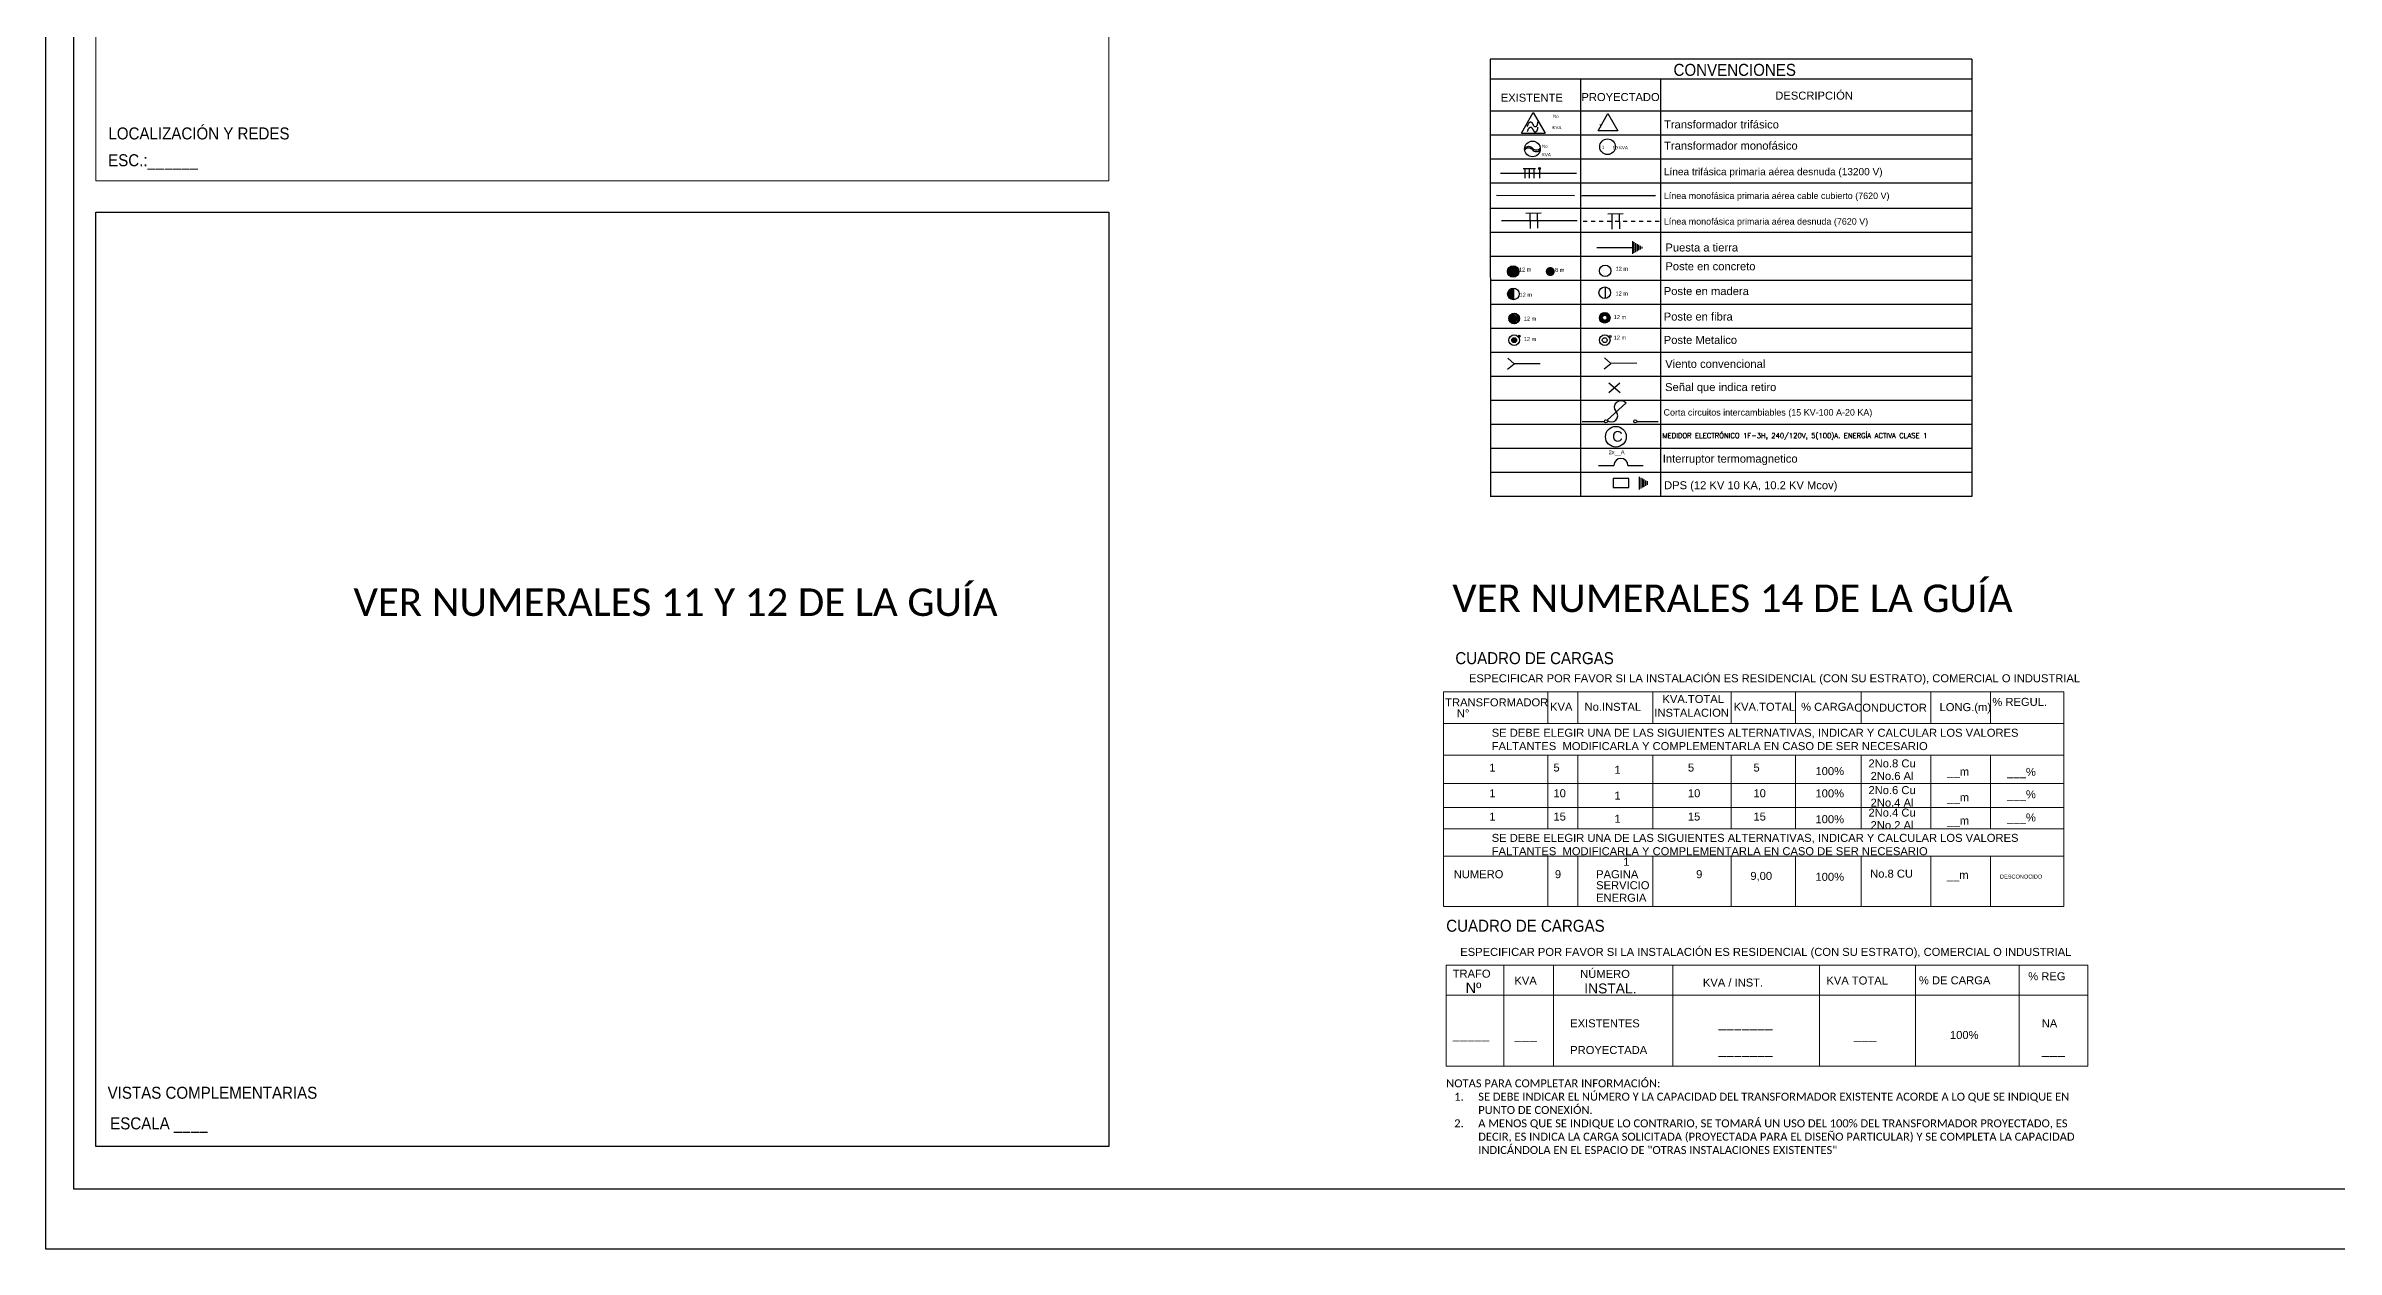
# Model space of a CAD drawing. Header units: metres. Extents: x 227 to 376, y 149 to 264.
# Drawn here: x 287.2 to 344.4, y 149.5 to 179.6 of the extents above; entities that cross this region are included whole.
import ezdxf
from ezdxf.enums import TextEntityAlignment as Align

# ---------------------------------------------------------------- set-up
doc = ezdxf.new("R2010")
doc.units = ezdxf.units.M
for name, pattern in [('ACAD_ISO12W100', [21, 12, -3, 0, -3, 0, -3]), ('DASHEDX2', [1.5, 1, -0.5]), ('HIDDEN2', [0.1875, 0.125, -0.0625])]:
    doc.linetypes.add(name, pattern=pattern)
for name, color, linetype, lineweight in [('Cuadro de Carga', 7, 'Continuous', 25), ('Cuadro de conveciones', 7, 'Continuous', 25), ('Electricos', 6, 'Continuous', 25), ('Esquemas', 7, 'Continuous', 25), ('Redes', 3, 'Continuous', 25), ('Rotulo', 7, 'Continuous', 30), ('textos', 7, 'Continuous', 13)]:
    doc.layers.add(name, color=color, linetype=linetype, lineweight=lineweight)
doc.layers.add('Medidor', color=210, linetype='Continuous')
doc.styles.add('0.08', font='', dxfattribs={"height": 0.08})
doc.styles.add('0.1', font='', dxfattribs={"height": 0.1})
doc.styles.add('0.2', font='', dxfattribs={"height": 0.2})
doc.styles.add('0.3', font='', dxfattribs={"height": 0.3})
doc.styles.add('ROMANS', font='romans.shx')
doc.styles.get("Standard").update_dxf_attribs({"font": '', "height": 0.1})
doc.styles.add('Textos Titulos', font='', dxfattribs={"height": 0.2})
doc.styles.get('0.08').set_extended_font_data('@Arial Unicode MS')
doc.styles.get('0.1').set_extended_font_data('@Arial Unicode MS')
doc.styles.get('0.2').set_extended_font_data('@Arial Unicode MS')
doc.styles.get('0.3').set_extended_font_data('@Arial Unicode MS')
doc.styles.get('Standard').set_extended_font_data('@Arial Unicode MS')
doc.styles.get('Textos Titulos').set_extended_font_data('@Arial Unicode MS')
doc.linetypes.add('LINPCUBPROY', pattern='A,3.8,[130,ltypeshp.shx,S=3,R=0,X=0,Y=0],4,-3,0,-3,0,-3', length=16.8)

# ---------------------------------------------------------------- blocks, each defined once
blk = doc.blocks.new('A$C714541EE')
at = {"layer": 'Electricos'}
for p, q in [((0, 0), (1.63, 2.83)), ((1.63, 2.83), (3.27, 0)), ((0, 0), (3.27, 0))]:
    blk.add_line(p, q, dxfattribs=at)

msp = doc.modelspace()

# ---------------------------------------------------------------- hatches: boundary and pattern name
at = {"layer": 'Electricos', "ltscale": 0.25}
msp.add_hatch(color=256, dxfattribs=at).paths.add_polyline_path([(324.492, 176.496, 1), (324.54, 176.496, 1)])
at = {"layer": 'Electricos'}
for points in [[(323.715, 173.923, 1), (324.003, 173.923, 1.000002)], [(324.865, 174.002, 1), (324.705, 173.842, 1.000002)], [(323.863, 173.506, 0.414214), (323.719, 173.362, 0.414214), (323.863, 173.218)]]:
    msp.add_hatch(color=256, dxfattribs=at).paths.add_polyline_path(points)
at = {"layer": 'Electricos', "linetype": 'ByBlock', "lineweight": -2}
h = msp.add_hatch(color=256, dxfattribs=at)
h.dxf.hatch_style = 1
h.paths.add_polyline_path([(323.945, 172.748, 1), (323.823, 172.748, 1)])
at = {"layer": 'Electricos'}
h = msp.add_hatch(color=256, dxfattribs=at)
h.dxf.hatch_style = 1
h.paths.add_polyline_path([(324.036, 172.306, 1), (323.981, 172.306, 0.14098), (323.985, 172.292, -0.011883), (323.989, 172.287, 0.666828)])
at = {"layer": 'Electricos', "linetype": 'ByBlock', "lineweight": -2}
h = msp.add_hatch(color=256, dxfattribs=at)
h.dxf.hatch_style = 1
h.paths.add_polyline_path([(323.945, 172.206, 1), (323.823, 172.206, 1)])

# ---------------------------------------------------------------- linework, layer by layer
at = {"layer": 'Cuadro de Carga', "lineweight": 0}
for p, q in [((324.725, 163.412), (324.725, 162.627)), ((325.472, 163.412), (325.472, 162.627)), ((327.35, 163.412), (327.35, 162.627)), ((329.306, 163.412), (329.306, 162.627)), ((330.911, 163.412), (330.911, 162.627)), ((332.557, 163.412), (332.557, 162.627)), ((334.299, 163.412), (334.299, 162.627)), ((335.791, 163.412), (335.791, 162.627)), ((322.12, 162.627), (337.62, 162.627)), ((322.12, 161.829), (337.62, 161.829)), ((324.725, 161.829), (324.725, 159.986)), ((325.472, 161.829), (325.472, 159.986)), ((327.35, 161.829), (327.35, 159.986)), ((329.306, 161.829), (329.306, 159.986)), ((330.911, 161.829), (330.911, 159.986)), ((332.557, 161.829), (332.557, 159.986)), ((334.299, 161.829), (334.299, 159.986)), ((335.791, 161.829), (335.791, 159.986)), ((322.12, 161.126), (337.62, 161.126)), ((322.12, 160.527), (337.62, 160.527)), ((322.12, 159.986), (337.62, 159.986)), ((322.12, 159.303), (337.62, 159.303)), ((324.725, 159.303), (324.725, 158.046)), ((325.472, 159.303), (325.472, 158.046)), ((327.35, 159.303), (327.35, 158.046)), ((329.306, 159.303), (329.306, 158.046)), ((330.911, 159.303), (330.911, 158.046)), ((332.557, 159.303), (332.557, 158.046)), ((334.299, 159.303), (334.299, 158.046)), ((335.791, 159.303), (335.791, 158.046)), ((322.185, 156.585), (338.218, 156.585)), ((322.185, 156.585), (322.185, 154.058)), ((323.628, 156.585), (323.628, 154.058)), ((324.868, 156.585), (324.868, 154.058)), ((327.849, 156.585), (327.849, 154.058)), ((331.514, 156.585), (331.514, 154.058)), ((333.916, 156.585), (333.916, 154.058)), ((336.506, 156.585), (336.506, 154.058)), ((338.218, 156.585), (338.218, 154.058)), ((322.185, 155.835), (338.218, 155.835)), ((322.185, 154.058), (338.218, 154.058))]:
    msp.add_line(p, q, dxfattribs=at)
msp.add_lwpolyline([(337.62, 158.046), (337.62, 163.412), (322.12, 163.412), (322.12, 158.046)], close=True, dxfattribs=at)
at = {"layer": 'Cuadro de conveciones'}
for p, q in [((335.325, 179.23), (323.287, 179.23)), ((335.325, 178.73), (323.287, 178.73)), ((335.325, 177.93), (323.287, 177.93)), ((335.325, 177.33), (323.287, 177.33)), ((335.325, 176.73), (323.287, 176.73)), ((335.325, 176.13), (323.287, 176.13)), ((335.325, 175.501), (323.287, 175.501)), ((335.325, 174.901), (323.287, 174.901)), ((335.325, 174.301), (323.287, 174.301)), ((335.325, 173.701), (323.287, 173.701)), ((335.325, 173.101), (323.287, 173.101)), ((335.325, 172.501), (323.287, 172.501)), ((335.325, 171.901), (323.287, 171.901)), ((335.325, 171.301), (323.287, 171.301)), ((335.324, 170.701), (323.286, 170.701)), ((335.325, 170.701), (323.287, 170.701)), ((335.324, 170.101), (323.286, 170.101)), ((335.325, 170.101), (323.287, 170.101)), ((335.324, 169.501), (323.286, 169.501)), ((335.324, 168.901), (323.286, 168.901)), ((335.324, 168.301), (323.286, 168.301))]:
    msp.add_line(p, q, dxfattribs=at)
for points in [[(323.287, 179.23), (323.289, 168.301)], [(335.325, 179.23), (335.324, 168.301)], [(325.542, 178.73), (325.542, 168.301)], [(327.544, 178.73), (327.544, 168.301)]]:
    msp.add_lwpolyline(points, dxfattribs=at)
at = {"layer": 'Electricos', "linetype": 'LINPCUBPROY', "lineweight": -2, "ltscale": 0.1}
for p, q in [((325.577, 175.819), (327.413, 175.823)), ((327.413, 175.823), (325.577, 175.819))]:
    msp.add_line(p, q, dxfattribs=at)
at = {"layer": 'Electricos', "linetype": 'ByBlock'}
for p, q in [((323.889, 172.881, -0.733), (324.016, 172.75, -0.733)), ((326.09, 172.887), (326.148, 172.828)), ((326.116, 172.896), (326.276, 172.736)), ((326.153, 172.9), (326.28, 172.769)), ((326.185, 172.894), (326.274, 172.805)), ((323.751, 172.755, -0.733), (323.872, 172.616, -0.733)), ((323.755, 172.714, -0.733), (323.82, 172.631, -0.733)), ((323.759, 172.793, -0.733), (323.909, 172.618, -0.733)), ((323.77, 172.817, -0.733), (323.823, 172.757, -0.733)), ((323.785, 172.836, -0.733), (323.833, 172.782, -0.733)), ((323.803, 172.853, -0.733), (323.853, 172.801, -0.733)), ((323.826, 172.868, -0.733), (323.884, 172.809, -0.733)), ((323.853, 172.877, -0.733), (324.013, 172.716, -0.733)), ((323.886, 172.687, -0.733), (323.939, 172.627, -0.733)), ((323.912, 172.694, -0.733), (323.961, 172.64, -0.733)), ((323.922, 172.875, -0.733), (324.011, 172.786, -0.733)), ((323.935, 172.715, -0.733), (323.986, 172.663, -0.733)), ((323.945, 172.747, -0.733), (324.002, 172.688, -0.733)), ((326.014, 172.774), (326.135, 172.635)), ((326.019, 172.733), (326.083, 172.65)), ((326.022, 172.812), (326.172, 172.637)), ((326.033, 172.836), (326.087, 172.776)), ((326.048, 172.855), (326.097, 172.801)), ((326.066, 172.872), (326.117, 172.82)), ((326.149, 172.706), (326.203, 172.646)), ((326.176, 172.713), (326.224, 172.659)), ((326.199, 172.734), (326.249, 172.682)), ((326.208, 172.766), (326.266, 172.707))]:
    msp.add_line(p, q, dxfattribs=at)
at = {"layer": 'Electricos'}
for p, q in [((326.252, 170.895), (326.528, 171.142)), ((326.252, 171.141), (326.529, 170.896))]:
    msp.add_line(p, q, dxfattribs=at)
for points in [[(324.212, 177.551), (324.221, 177.575), (324.23, 177.595), (324.237, 177.611), (324.243, 177.623), (324.249, 177.633), (324.254, 177.64), (324.259, 177.645), (324.264, 177.65), (324.268, 177.653), (324.272, 177.656), (324.275, 177.659), (324.279, 177.661), (324.282, 177.662), (324.286, 177.663), (324.289, 177.664), (324.293, 177.664), (324.296, 177.664), (324.299, 177.663), (324.303, 177.662), (324.306, 177.661), (324.31, 177.659), (324.313, 177.657), (324.316, 177.655), (324.32, 177.652), (324.323, 177.649), (324.326, 177.645), (324.329, 177.641), (324.332, 177.637), (324.335, 177.633), (324.337, 177.628), (324.34, 177.624), (324.343, 177.619), (324.345, 177.614), (324.347, 177.609), (324.35, 177.604), (324.352, 177.6), (324.354, 177.595), (324.357, 177.59), (324.359, 177.585), (324.362, 177.581), (324.365, 177.577), (324.368, 177.572), (324.371, 177.568), (324.374, 177.565), (324.377, 177.561), (324.38, 177.558), (324.384, 177.555), (324.387, 177.553), (324.391, 177.551), (324.395, 177.55), (324.398, 177.548), (324.402, 177.548), (324.406, 177.547), (324.41, 177.547), (324.414, 177.548), (324.418, 177.548), (324.422, 177.549), (324.426, 177.55), (324.43, 177.552), (324.434, 177.553), (324.438, 177.556), (324.442, 177.558), (324.446, 177.561), (324.449, 177.564), (324.453, 177.568), (324.456, 177.572), (324.459, 177.577), (324.461, 177.582), (324.463, 177.587), (324.465, 177.592), (324.467, 177.598), (324.468, 177.604), (324.47, 177.61), (324.47, 177.616), (324.471, 177.622), (324.472, 177.629), (324.472, 177.637), (324.473, 177.644), (324.474, 177.653), (324.475, 177.662)], [(324.212, 177.42), (324.221, 177.444), (324.23, 177.464), (324.237, 177.48), (324.243, 177.492), (324.249, 177.502), (324.254, 177.509), (324.259, 177.514), (324.264, 177.519), (324.268, 177.522), (324.272, 177.525), (324.275, 177.528), (324.279, 177.53), (324.282, 177.531), (324.286, 177.532), (324.289, 177.533), (324.293, 177.533), (324.296, 177.533), (324.299, 177.532), (324.303, 177.531), (324.306, 177.53), (324.31, 177.528), (324.313, 177.526), (324.316, 177.524), (324.32, 177.521), (324.323, 177.518), (324.326, 177.514), (324.329, 177.51), (324.332, 177.506), (324.335, 177.502), (324.337, 177.497), (324.34, 177.493), (324.343, 177.488), (324.345, 177.483), (324.347, 177.478), (324.35, 177.473), (324.352, 177.469), (324.354, 177.464), (324.357, 177.459), (324.359, 177.454), (324.362, 177.45), (324.365, 177.446), (324.368, 177.441), (324.371, 177.437), (324.374, 177.434), (324.377, 177.43), (324.38, 177.427), (324.384, 177.424), (324.387, 177.422), (324.391, 177.42), (324.395, 177.419), (324.398, 177.417), (324.402, 177.417), (324.406, 177.416), (324.41, 177.416), (324.414, 177.417), (324.418, 177.417), (324.422, 177.418), (324.426, 177.419), (324.43, 177.421), (324.434, 177.422), (324.438, 177.425), (324.442, 177.427), (324.446, 177.43), (324.449, 177.433), (324.453, 177.437), (324.456, 177.441), (324.459, 177.446), (324.461, 177.451), (324.463, 177.456), (324.465, 177.461), (324.467, 177.467), (324.468, 177.473), (324.47, 177.479), (324.47, 177.485), (324.471, 177.491), (324.472, 177.498), (324.472, 177.506), (324.473, 177.513), (324.474, 177.522), (324.475, 177.531)], [(326.845, 174.364), (326.845, 174.678)], [(326.884, 174.387), (326.884, 174.655)], [(326.924, 174.409), (326.924, 174.633)], [(326.963, 174.432), (326.963, 174.61)], [(325.948, 174.521), (326.566, 174.521), (326.845, 174.521)], [(327.002, 174.455), (327.002, 174.587)], [(327.041, 174.477), (327.041, 174.565)], [(327.081, 174.5), (327.081, 174.542)], [(326.155, 173.536), (326.155, 173.248)], [(326.68, 170.64), (326.207, 170.204)], [(325.584, 170.177), (326.139, 170.177)], [(326.95, 170.177), (327.481, 170.177)], [(327.017, 168.476), (327.017, 168.792)], [(327.057, 168.499), (327.057, 168.769)], [(327.096, 168.521), (327.096, 168.746)], [(327.136, 168.544), (327.136, 168.723)], [(327.175, 168.567), (327.175, 168.7)], [(327.215, 168.59), (327.215, 168.678)]]:
    msp.add_lwpolyline(points, dxfattribs=at)
for points in [[(325.981, 177.443), (326.228, 177.871), (326.475, 177.443)], [(326.746, 168.52), (326.746, 168.747), (326.357, 168.747), (326.357, 168.52)]]:
    msp.add_lwpolyline(points, close=True, dxfattribs=at)
for points, format in [([(324.146, 177.009, -0.476465), (324.341, 177.007, 0.462338), (324.537, 177.006)], "xyb"), ([(324.146, 176.969, -0.477432), (324.341, 176.968, 0.461475), (324.536, 176.967)], "xyb"), ([(326.207, 170.204, 0.950524), (326.43, 170.428, -1), (326.68, 170.64)], "xyb"), ([(326.021, 168.634, 0, 0, 0), (326.411, 168.634, 0.0217, 0, 0), (326.468, 168.634, 0, 0, 0)], "xyseb"), ([(327.017, 168.634, 0, 0, 0), (326.627, 168.634, 0.0217, 0, 0), (326.57, 168.634, 0, 0, 0)], "xyseb")]:
    msp.add_lwpolyline(points, format=format, dxfattribs=at)
at = {"layer": 'Electricos', "ltscale": 0.25}
for points in [[(325.44, 176.376), (323.543, 176.376)], [(324.105, 176.497), (324.418, 176.496)], [(324.146, 176.497), (324.146, 176.256)], [(324.262, 176.497), (324.261, 176.256)], [(324.377, 176.496), (324.376, 176.256)], [(324.516, 176.496), (324.516, 176.256)], [(325.461, 175.191), (323.564, 175.191)]]:
    msp.add_lwpolyline(points, dxfattribs=at)
at = {"layer": 'Electricos', "linetype": 'ACAD_ISO12W100', "ltscale": 0.2}
msp.add_lwpolyline([(323.444, 175.834), (325.391, 175.827)], dxfattribs=at)
at = {"layer": 'Electricos', "ltscale": 0.25, "elevation": -0.733}
for points in [[(324.176, 175.384), (324.561, 175.39)], [(324.277, 175.385), (324.282, 175.001)], [(324.461, 175.388), (324.466, 175.004)], [(326.223, 175.368), (326.607, 175.373)], [(326.323, 175.369), (326.328, 174.985)], [(326.507, 175.372), (326.513, 174.987)]]:
    msp.add_lwpolyline(points, dxfattribs=at)
at = {"layer": 'Electricos', "elevation": -0.733}
for points in [[(323.863, 173.506), (323.863, 173.218)], [(323.725, 171.753), (323.884, 171.614)], [(326.142, 171.764), (326.3, 171.625)], [(323.72, 171.482), (323.884, 171.614)], [(326.136, 171.493), (326.3, 171.625)]]:
    msp.add_lwpolyline(points, dxfattribs=at)
at = {"layer": 'Electricos', "linetype": 'ByBlock', "elevation": -0.733}
msp.add_lwpolyline([(324.534, 171.619), (323.884, 171.614)], dxfattribs=at)
at = {"layer": 'Electricos', "linetype": 'DASHEDX2', "elevation": -0.733}
msp.add_lwpolyline([(326.95, 171.63), (326.3, 171.625)], dxfattribs=at)
at = {"layer": 'Electricos', "linetype": 'ByBlock'}
for points in [[(325.993, 169.077), (326.377, 169.077)], [(326.726, 169.077), (327.11, 169.077)]]:
    msp.add_lwpolyline(points, dxfattribs=at)
at = {"layer": 'Electricos'}
for centre, radius in [((324.341, 176.988), 0.196), ((326.217, 177.043), 0.196), ((323.859, 173.923), 0.144), ((323.859, 173.923), 0.144), ((323.859, 173.923), 0.144), ((326.159, 173.941, 0.733), 0.144), ((323.863, 173.362, -0.733), 0.144), ((326.147, 173.393), 0.144), ((326.178, 170.177), 0.0392), ((326.911, 170.177), 0.0392)]:
    msp.add_circle(centre, radius, dxfattribs=at)
at = {"layer": 'Electricos', "ltscale": 0.25}
msp.add_circle((324.516, 176.496), 0.0241, dxfattribs=at)
at = {"layer": 'Electricos', "linetype": 'ByBlock'}
for centre, radius in [((323.884, 172.748, -0.733), 0.133), ((326.147, 172.767), 0.133), ((323.884, 172.206, -0.733), 0.133), ((323.884, 172.748, -0.733), 0.0609), ((324.009, 172.306, -0.733), 0.0276), ((326.147, 172.206, -0.733), 0.133), ((326.147, 172.767), 0.0609), ((326.278, 172.298, -0.733), 0.0276), ((323.884, 172.206, -0.733), 0.0609), ((326.147, 172.206, -0.733), 0.0609)]:
    msp.add_circle(centre, radius, dxfattribs=at)
msp.add_arc((326.552, 169.077), 0.174, 0, 180, dxfattribs=at)
at = {"layer": 'Esquemas', "lineweight": 0}
msp.add_lwpolyline([(288.438, 209.955), (313.755, 209.955), (313.755, 176.187), (288.438, 176.187)], close=True, dxfattribs=at)
at = {"layer": 'Esquemas'}
msp.add_lwpolyline([(288.438, 175.404), (313.755, 175.404), (313.755, 152.047), (288.438, 152.047)], close=True, dxfattribs=at)
at = {"layer": 'Medidor'}
msp.add_circle((326.425, 169.793), 0.259, dxfattribs=at)
at = {"layer": 'Redes', "linetype": 'HIDDEN2', "ltscale": 0.5}
msp.add_lwpolyline([(327.507, 175.175), (325.61, 175.175)], dxfattribs=at)
at = {"layer": 'Rotulo'}
for points in [[(287.184, 149.48), (287.189, 212.08), (375.587, 212.08), (375.582, 149.48)], [(287.883, 150.98), (287.883, 210.58), (374.883, 210.58), (374.883, 150.98)]]:
    msp.add_lwpolyline(points, close=True, dxfattribs=at)

# ---------------------------------------------------------------- block references
at = {"layer": 'Electricos', "ltscale": 0.02, "xscale": 0.1827067900998755, "yscale": 0.1827067900998755, "zscale": 0.1827067900998755}
msp.add_blockref('A$C714541EE', (324.064, 177.38), dxfattribs=at)

# ---------------------------------------------------------------- texts
at = {"layer": 'Cuadro de Carga', "lineweight": 0}
for s, height, p in [('_____', 0.2345, (322.347, 154.743)), ('___', 0.2409, (323.889, 154.736))]:
    msp.add_text(s, height=height, dxfattribs=at).set_placement(p)
at = {"layer": 'Electricos', "style": '0.08'}
msp.add_text('2x__A', height=0.1, dxfattribs=at).set_placement((326.246, 169.355))
at = {"layer": 'textos', "style": '0.3', "width": 0.9}
for s, p in [('CONVENCIONES', (327.866, 178.815)), ('VISTAS COMPLEMENTARIAS', (288.729, 153.242)), ('ESCALA ____', (288.793, 152.476))]:
    msp.add_text(s, height=0.3, dxfattribs=at).set_placement(p)
at = {"layer": 'textos'}
for s, height, style, p in [('EXISTENTE', 0.2, '0.2', (323.548, 178.169)), ('PROYECTADO', 0.2, '0.2', (325.564, 178.185)), ('DESCRIPCIÓN', 0.2, '0.2', (330.41, 178.221)), (' 1 ', 0.08, '0.08', (325.973, 177.525)), ('Transformador trifásico ', 0.2, '0.2', (327.628, 177.5)), (' 1 ', 0.08, '0.08', (326.044, 176.989)), (' 50 KVA', 0.08, '0.08', (326.316, 176.979)), ('Transformador monofásico ', 0.2, '0.2', (327.631, 176.97)), ('Línea trifásica primaria aérea desnuda (13200 V) ', 0.18, '0.2', (327.626, 176.33)), ('Línea monofásica primaria aérea cable cubierto (7620 V) ', 0.16, '0.2', (327.624, 175.737)), ('Línea monofásica primaria aérea desnuda (7620 V) ', 0.16, '0.2', (327.625, 175.095)), ('Puesta a tierra', 0.2, '0.2', (327.663, 174.424)), ('Poste en concreto    ', 0.2, '0.2', (327.663, 173.954)), ('Poste en madera    ', 0.2, '0.2', (327.622, 173.334)), ('Poste en fibra', 0.2, '0.2', (327.622, 172.697)), ('Poste Metalico', 0.2, '0.2', (327.622, 172.112)), ('Viento convencional', 0.2, '0.2', (327.659, 171.514)), ('Señal que indica retiro', 0.2, '0.2', (327.656, 170.934)), ('Corta circuitos intercambiables (15 KV-100 A-20 KA)', 0.16, '0.2', (327.617, 170.322)), ('Interruptor termomagnetico', 0.2, '0.2', (327.598, 169.145)), ('DPS (12 KV 10 KA, 10.2 KV Mcov)', 0.2, '0.2', (327.63, 168.48)), ('TRANSFORMADOR ', 0.2, '0.2', (322.159, 163.052)), ('KVA.TOTAL', 0.2, '0.2', (327.589, 163.136)), ('%%% REGUL.', 0.2, '0.2', (335.835, 163.064)), ('N° ', 0.2, '0.2', (322.451, 162.775)), ('KVA', 0.2, '0.2', (324.781, 162.94)), ('No.INSTAL', 0.2, '0.2', (325.643, 162.94)), ('INSTALACION', 0.2, '0.2', (327.388, 162.792)), ('KVA.TOTAL', 0.2, '0.2', (329.368, 162.94)), ('%%% CARGA', 0.2, '0.2', (331.054, 162.94)), ('1', 0.2, '0.2', (323.263, 161.422)), ('5', 0.2, '0.2', (324.865, 161.422)), ('5', 0.2, '0.2', (328.225, 161.422)), ('5', 0.2, '0.2', (329.864, 161.422)), ('1', 0.2, '0.2', (323.263, 160.779)), ('10', 0.2, '0.2', (324.865, 160.779)), ('10', 0.2, '0.2', (328.225, 160.779)), ('10', 0.2, '0.2', (329.864, 160.779)), ('1', 0.2, '0.2', (323.263, 160.197)), ('15', 0.2, '0.2', (324.865, 160.197)), ('15', 0.2, '0.2', (328.225, 160.197)), ('15', 0.2, '0.2', (329.864, 160.197)), ('NUMERO', 0.2, '0.2', (322.373, 158.756)), ('9', 0.2, '0.2', (324.901, 158.756)), ('SERVICIO', 0.2, '0.2', (325.931, 158.48)), ('PAGINA', 0.2, '0.2', (325.931, 158.756)), ('9', 0.2, '0.2', (328.432, 158.756)), ('ENERGIA', 0.2, '0.2', (325.931, 158.167))]:
    msp.add_text(s, height=height, dxfattribs=dict(at, style=style)).set_placement(p)
at = {"layer": 'textos', "lineweight": 0, "style": '0.3', "width": 0.9}
for s, p in [('LOCALIZACIÓN Y REDES', (288.749, 177.225)), ('ESC.:______', (288.742, 176.555)), ('CUADRO DE CARGAS', (322.413, 164.107)), ('CUADRO DE CARGAS', (322.185, 157.417))]:
    msp.add_text(s, height=0.3, dxfattribs=at).set_placement(p)
at = {"layer": 'textos'}
for s, height, rotation, style, p in [('KVA', 0.08, 359.6937, '0.08', (324.839, 177.483)), ('No', 0.08, 359.6937, '0.08', (324.852, 177.767)), ('No', 0.08, 359.6747, '0.08', (324.576, 177.018, 0.012)), ('KVA', 0.08, 359.6747, '0.08', (324.576, 176.804, 0.012)), ('12 m', 0.1, 359.6747, '0.1', (324.003, 173.923)), ('12 m', 0.1, 359.6747, '0.1', (326.418, 173.941)), ('8 m', 0.1, 359.6747, '0.1', (324.905, 173.914)), ('12 m', 0.1, 359.6747, '0.1', (324.018, 173.293)), ('12 m', 0.1, 359.6747, '0.1', (326.417, 173.324)), ('12 m', 0.1, 359.6747, '0.1', (324.125, 172.697)), ('12 m', 0.1, 359.6747, '0.1', (326.371, 172.733)), ('12 m', 0.1, 359.6747, '0.1', (326.371, 172.221)), ('12 m', 0.1, 359.6747, '0.1', (324.125, 172.185))]:
    msp.add_text(s, height=height, rotation=rotation, dxfattribs=dict(at, style=style)).set_placement(p)
at = {"layer": 'textos', "ltscale": 0.07, "style": '0.08'}
msp.add_text('C', height=0.264, dxfattribs=at).set_placement((326.331, 169.67))
at = {"layer": 'textos', "lineweight": 0}
for style, p in [('0.2', (338.028, 163.654)), ('Textos Titulos', (337.81, 156.813))]:
    msp.add_text('ESPECIFICAR POR FAVOR SI LA INSTALACIÓN ES RESIDENCIAL (CON SU ESTRATO), COMERCIAL O INDUSTRIAL', height=0.2, dxfattribs=dict(at, style=style)).set_placement(p, align=Align.RIGHT)
at = {"layer": 'textos', "style": '0.2'}
for s, p in [('CONDUCTOR', (333.29, 163.019)), ('LONG.(m)', (335.159, 163.008)), ('100%%%', (331.771, 161.433)), ('2No.8 Cu', (333.328, 161.626)), ('__m', (334.981, 161.391)), ('___%%%', (336.565, 161.386)), ('100%%%', (331.771, 160.876)), ('2No.6 Cu', (333.328, 160.958)), ('2No.6 Al', (333.328, 161.316)), ('___%%%', (336.565, 160.826)), ('100%%%', (331.771, 160.231)), ('2No.4 Cu', (333.328, 160.396)), ('2No.4 Al', (333.328, 160.648)), ('__m', (334.981, 160.748)), ('___%%%', (336.565, 160.246)), ('2No.2 Al', (333.328, 160.086)), ('__m', (334.981, 160.166)), ('100%%%', (331.771, 158.79)), ('No.8 CU', (333.316, 158.87)), ('__m', (334.969, 158.808))]:
    msp.add_text(s, height=0.2, dxfattribs=at).set_placement(p, align=Align.MIDDLE)
for s, p in [('1', (326.544, 161.366)), ('1', (326.544, 160.723)), ('1', (326.544, 160.141)), ('1', (326.764, 159.066)), ('9,00', (330.33, 158.713))]:
    msp.add_text(s, height=0.2, dxfattribs=at).set_placement(p, align=Align.RIGHT)
at = {"layer": 'textos'}
msp.add_text('DESCONOCIDO', height=0.1, dxfattribs=at).set_placement((336.554, 158.796), align=Align.MIDDLE)
at = {"layer": 'textos', "lineweight": 0, "style": 'Textos Titulos'}
for s, p in [('TRAFO', (322.347, 156.269)), ('KVA', (323.889, 156.094)), ('NÚMERO', (325.534, 156.263)), ('KVA TOTAL', (331.687, 156.098)), ('%%% DE CARGA', (334, 156.103)), ('%%% REG', (336.732, 156.204)), ('KVA / INST.', (328.6, 156.047)), ('EXISTENTES', (325.283, 155.027)), ('NA', (337.069, 155.027)), ('PROYECTADA', (325.283, 154.36)), ('100%%%', (334.775, 154.736))]:
    msp.add_text(s, height=0.2, dxfattribs=at).set_placement(p)
at = {"layer": 'textos', "lineweight": 0}
for s, height, p in [('Nº', 0.2599, (322.669, 155.885)), ('INSTAL.', 0.2472, (325.635, 155.876)), ('_______', 0.2472, (328.994, 155.027)), ('___', 0.2409, (332.374, 154.736)), ('_______', 0.2472, (328.994, 154.36)), ('___', 0.2472, (337.069, 154.36))]:
    msp.add_text(s, height=height, dxfattribs=at).set_placement(p)
at = {"layer": 'textos', "insert": (327.589, 169.884), "char_height": 0.125, "width": 8.25948, "attachment_point": 1, "style": 'ROMANS'}
msp.add_mtext('\\A1;MEDIDOR ELECTRÓNICO 1F-3H, 240/120V, 5(100)A. ENERGÍA ACTIVA CLASE 1', dxfattribs=at)
at = {"layer": 'textos', "attachment_point": 1}
for s, width, gutter_width, heights, insert, char_height, style in [('\\pxa0.66667;{\\fCalibri|b0|i0|c0|p34;\\H0.91667x;\\C0;VER NUMERALES 11 Y 12 DE LA GUÍA}', 15.24277, 12.5, [107.722], (294.876, 165.999), 0.75, 'ROMANS'), ('\\pxa0.66667;{\\fCalibri|b0|i0|c0|p34;\\H0.91667x;\\C0;VER NUMERALES 14 DE LA GUÍA}', 17.83887, 19.657, [169.398], (322.338, 166.097), 0.75, 'ROMANS'), ('SE DEBE ELEGIR UNA DE LAS SIGUIENTES ALTERNATIVAS, INDICAR Y CALCULAR LOS VALORES FALTANTES  MODIFICARLA Y COMPLEMENTARLA EN CASO DE SER NECESARIO', 14.29792, 2.121, [0], (323.322, 162.492), 0.2, '0.2'), ('SE DEBE ELEGIR UNA DE LAS SIGUIENTES ALTERNATIVAS, INDICAR Y CALCULAR LOS VALORES FALTANTES  MODIFICARLA Y COMPLEMENTARLA EN CASO DE SER NECESARIO', 14.29792, 2.121, [0], (323.322, 159.864), 0.2, '0.2'), ('\\pxa0.66667;{\\fCalibri|b0|i0|c0|p34;\\C0;NOTAS PARA COMPLETAR INFORMACIÓN:\\P\\pi-3,l4,t4;1.^ISE DEBE INDICAR EL NÚMERO Y LA CAPACIDAD DEL TRANSFORMADOR EXISTENTE ACORDE A LO QUE SE INDIQUE EN PUNTO DE CONEXIÓN.\\P2.^IA MENOS QUE SE INDIQUE LO CONTRARIO, SE TOMARÁ UN USO DEL 100% DEL TRANSFORMADOR PROYECTADO, ES DECIR, ES INDICA LA CARGA SOLICITADA (PROYECTADA PARA EL DISEÑO PARTICULAR) Y SE COMPLETA LA CAPACIDAD INDICÁNDOLA EN EL ESPACIO DE "OTRAS INSTALACIONES EXISTENTES"}', 16.03349, 19.657, [169.398], (322.185, 153.727), 0.2, 'ROMANS')]:
    msp.add_mtext_dynamic_manual_height_columns(s, width=width, gutter_width=gutter_width, heights=heights, dxfattribs=dict(at, insert=insert, char_height=char_height, style=style))

doc.saveas('drawing.dxf')
